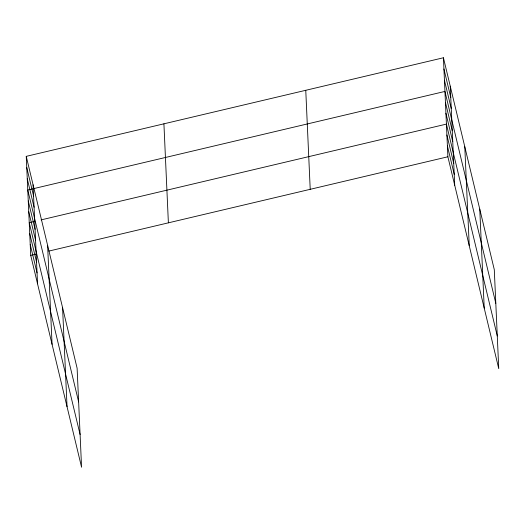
<?xml version="1.0" encoding="UTF-8"?>
<svg xmlns="http://www.w3.org/2000/svg" width="525" height="525" viewBox="0 0 525 525"><rect width="100%" height="100%" fill="white"/><g stroke="black" fill="none" stroke-linecap="round" stroke-linejoin="round"><path stroke-width="0.79" d="M26.25 156.352L77.116 368.222L81.572 467.237L30.712 255.367L26.25 156.352L443.428 57.763L494.288 269.633L498.75 368.648L447.884 156.778L443.428 57.763M34.775 221.386L29.236 222.692L80.102 434.562M41.108 219.89L446.414 124.103L497.28 335.974M30.712 255.367L36.251 254.061M48.91 251.068L447.884 156.778M443.933 68.985L450.758 97.427M444.439 80.207L451.264 108.649M495.803 303.299L444.944 91.429L27.766 190.017L78.632 401.887M445.43 102.322L452.261 130.758M445.922 113.216L452.753 141.652M446.906 134.997L453.731 163.433M447.392 145.891L454.223 174.326M26.755 167.573L33.58 196.015M27.261 178.795L34.086 207.237M28.258 200.911L35.083 229.346M28.75 211.805L35.575 240.24M29.728 233.586L36.553 262.021M30.22 244.479L37.045 272.915M479.758 209.101L484.221 308.116M464.783 146.737L469.245 245.746M450.253 86.205L454.716 185.22M305.76 90.3L310.216 189.315M163.918 123.821L168.381 222.836M62.58 307.689L67.043 406.704M47.611 245.326L52.067 344.334M33.075 184.793L37.538 283.808"/></g></svg>
